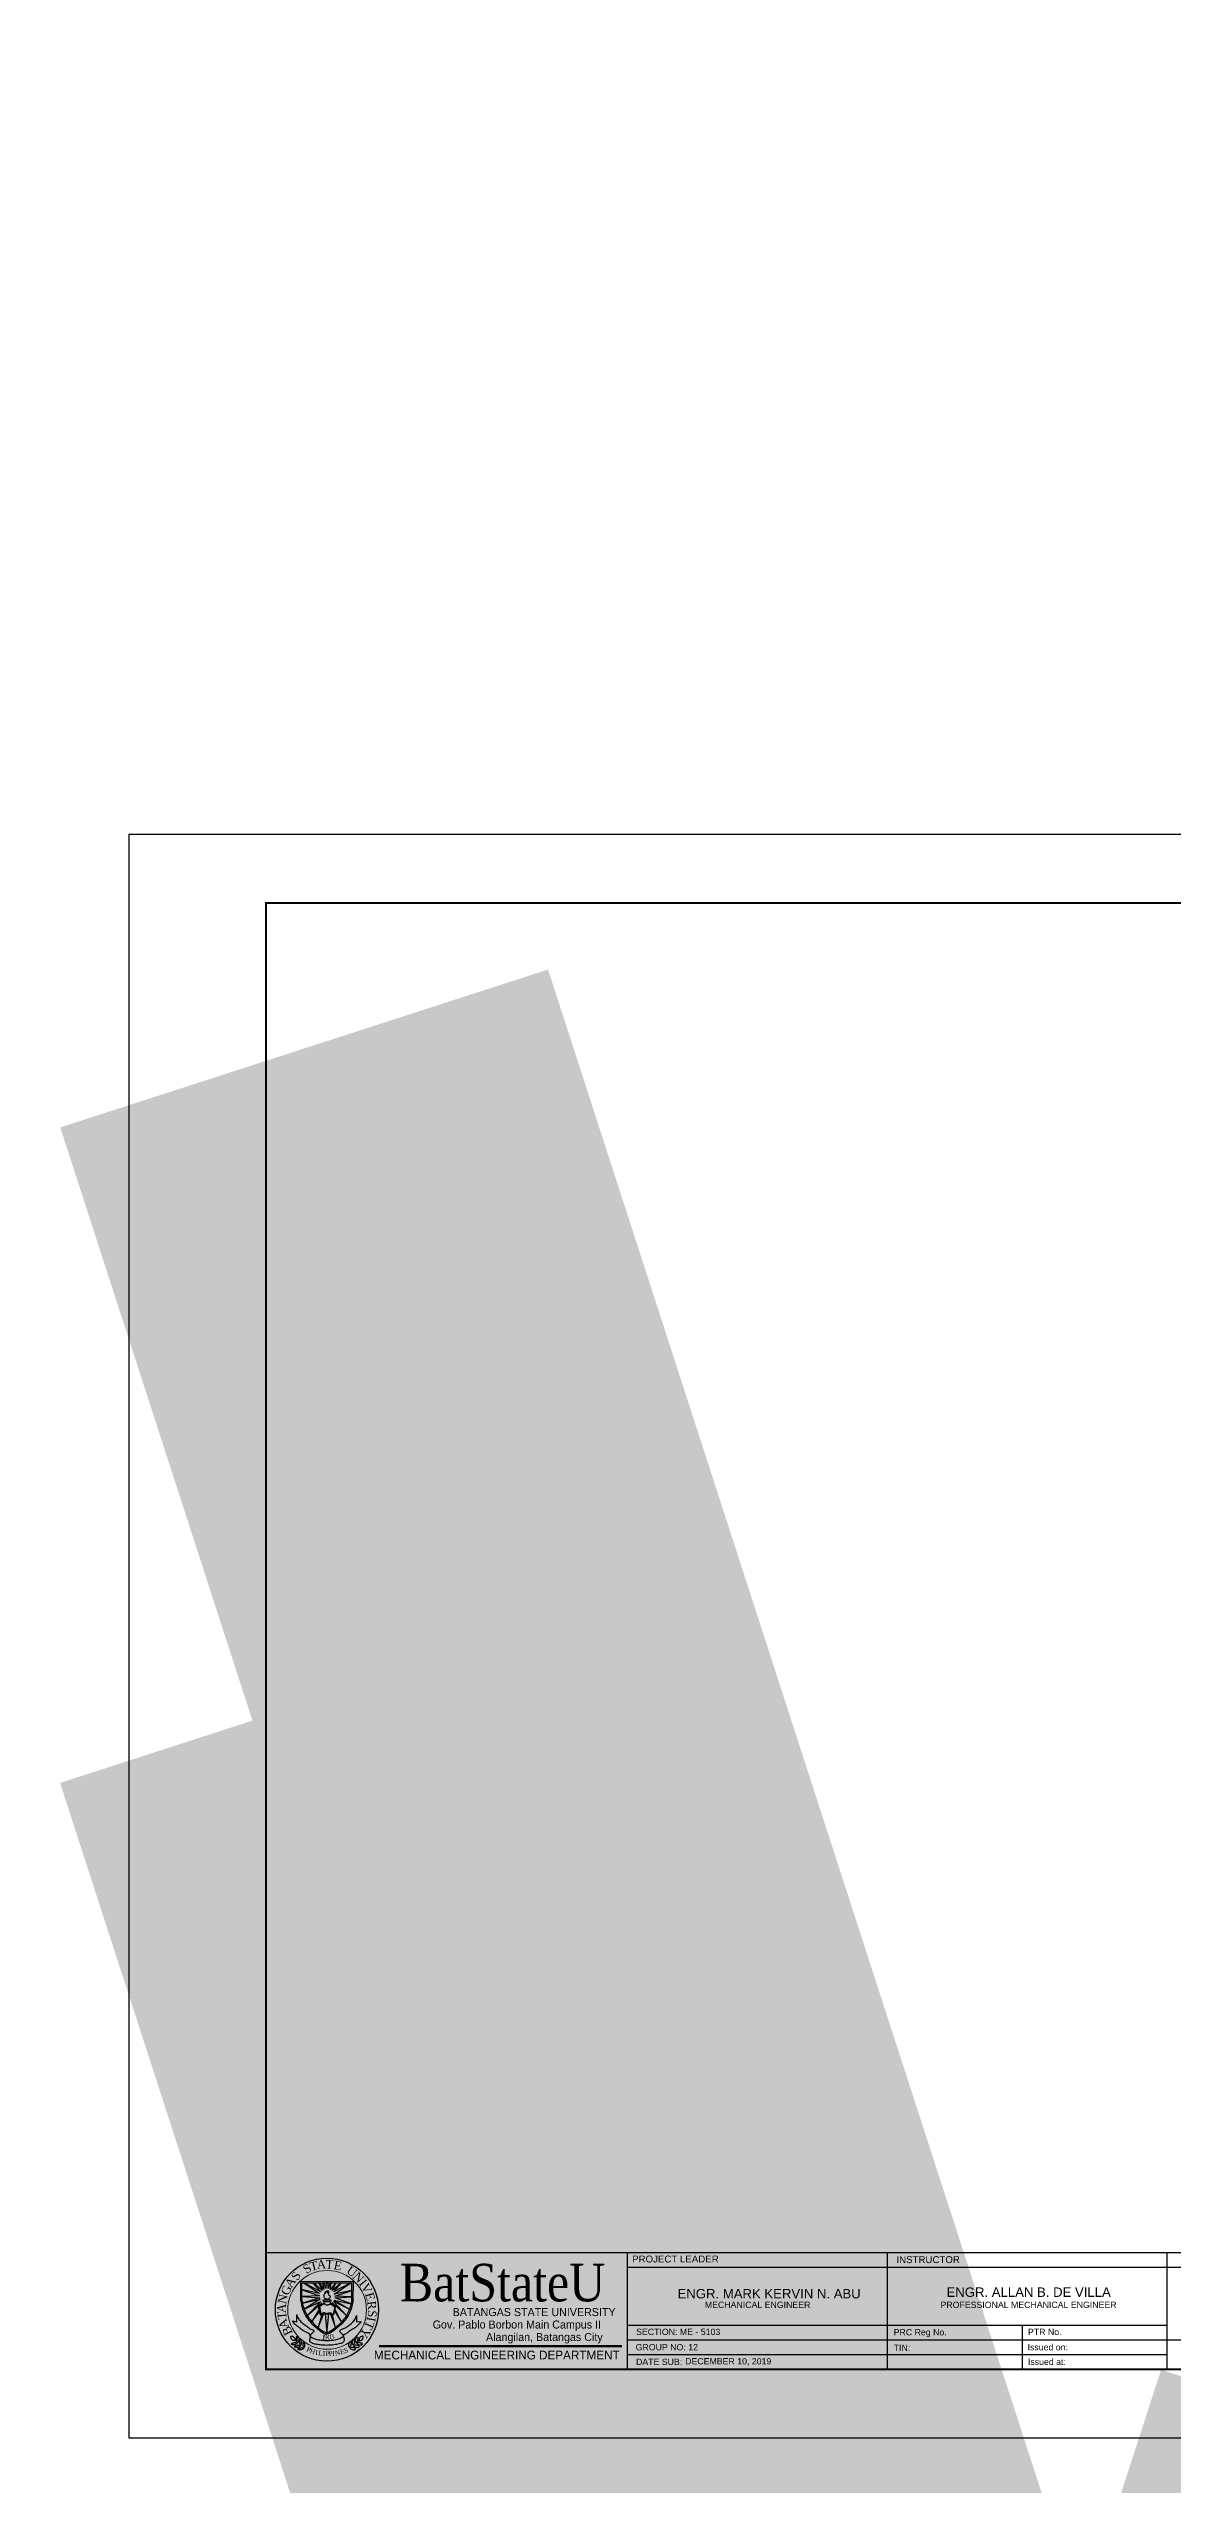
# Model space of a CAD drawing. Header units: millimetres. Extents: x -60 to 576, y -39 to 287.
# Drawn here: x 208 to 257.3, y 173.4 to 280.4 of the extents above; entities that cross this region are included whole.
import ezdxf
from ezdxf.enums import TextEntityAlignment as Align

# ---------------------------------------------------------------- set-up
doc = ezdxf.new("R2010")
doc.units = ezdxf.units.MM
doc.header["$MEASUREMENT"] = 0
for name, color, linetype in [('.1', 1, 'Continuous'), ('M-AC-TEXT', 7, 'Continuous'), ('template', 7, 'Continuous')]:
    doc.layers.add(name, color=color, linetype=linetype)
doc.styles.add('ar-dim-axis', font='romans.shx', dxfattribs={"width": 0.8})
doc.styles.add('arial', font='arial.ttf')
doc.styles.add('CGOTHIC', font='GOTHIC.TTF')
doc.styles.add('GARAMOND', font='GARA.TTF')
doc.styles.add('OIP FONT', font='GOTHIC.TTF', dxfattribs={"height": 150})
doc.styles.get("Standard").update_dxf_attribs({"font": 'arial.ttf'})
doc.dimstyles.new('ar-dim-axis', dxfattribs={"dimtxt": 350, "dimasz": 250, "dimexe": 75, "dimexo": 75, "dimgap": 200, "dimtad": 1, "dimdec": 0, "dimzin": 12, "dimdsep": 46, "dimtxsty": 'ar-dim-axis', "dimblk": 'ARCHTICK', "dimcen": 120, "dimclrd": 11, "dimclre": 8, "dimclrt": 4, "dimadec": 0, "dimazin": 3, "dimtm": 1, "dimtfac": 1, "dimtdec": 0, "dimtix": 1, "dimtmove": 2, "dimatfit": 3, "dimldrblk": 'ARCHTICK', "dimfxl": 1, "dimtolj": 1, "dimtzin": 0, "dimarcsym": 1})

# ---------------------------------------------------------------- blocks, each defined once
blk = doc.blocks.new('_ARCHTICK')
at = {"color": 0, "linetype": 'ByBlock', "const_width": 0.15}
blk.add_lwpolyline([(-0.5, -0.5), (0.5, 0.5)], dxfattribs=at)

msp = doc.modelspace()

# ---------------------------------------------------------------- linework, layer by layer
at = {"layer": '.1', "color": 0}
msp.add_line((310.8017433948144, 245.878557335123), (211.5258036161551, 245.878557335123), dxfattribs=at)
at = {"layer": 'template'}
for p, q in [((211.5258036161551, 245.878557335123), (211.5258036161551, 175.4828909466189)), ((217.5425272391042, 183.6116127647377), (307.7933815833385, 183.6116127647377)), ((233.3888562907518, 183.6126879059474), (233.3888562907518, 178.4912527580938)), ((233.3888562907518, 183.6116127647377), (233.3888562907518, 178.4912527580938)), ((233.3888562907518, 182.9715677639084), (289.959715227242, 182.9715677639084)), ((244.7982490073928, 183.6126879059474), (244.7982490073928, 178.4912527580938)), ((244.7982490073928, 183.6116127647377), (244.7982490073928, 178.4912527580938)), ((257.0888268593649, 178.4912527580938), (257.0888268593649, 183.6116127647377)), ((219.068795948569, 182.3554208178089), (221.380440576969, 182.3510928253251)), ((219.068795948569, 181.4888198016639), (219.068795948569, 182.3554208178089)), ((219.893567252829, 181.819551193577), (219.0958873409361, 181.993093816534)), ((219.0958873409361, 181.993093816534), (219.893567252829, 181.71650930113)), ((219.1178089664203, 182.2923657874957), (221.315498026008, 182.2923657874957)), ((219.1178089664203, 181.5233817893467), (219.1178089664203, 182.2923657874957)), ((219.9478316654415, 181.8954751815857), (219.2098398864888, 182.2923657874957)), ((219.2098398864888, 182.2923657874957), (219.893567252829, 181.819551193577)), ((219.6493789077113, 182.2923657874957), (219.6168214694426, 182.2588301999888)), ((219.6168214694426, 182.2588301999888), (219.9478316654415, 181.8954751815857)), ((220.0075197983751, 181.9497077565588), (219.6493789077113, 182.2923657874957)), ((219.8989939964189, 182.2923657874957), (219.8718602784782, 182.2923657874957)), ((219.8718602784782, 182.2923657874957), (220.0075197983751, 181.9497077565588)), ((220.0889179289269, 181.9876705590353), (219.8989939964189, 182.2923657874957)), ((220.0889179289269, 182.2923657874957), (220.0314706818746, 182.2744715633268)), ((220.0314706818746, 182.2744715633268), (220.0889179289269, 181.9876705590353)), ((220.1703130362166, 182.0310566190136), (220.0889179289269, 182.2923657874957)), ((220.1920200105552, 182.2923657874957), (220.1703130362166, 182.0310566190136)), ((220.267988374267, 182.2923657874957), (220.1920200105552, 182.2923657874957)), ((220.3656637123187, 182.2923657874957), (220.267988374267, 182.0364798765087)), ((220.267988374267, 182.0364798765087), (220.267988374267, 182.2923657874957)), ((220.6044253138491, 182.2923657874957), (220.3656637123187, 181.9985170740317)), ((220.3656637123187, 181.9985170740317), (220.403647894165, 182.2923657874957)), ((220.403647894165, 182.2923657874957), (220.3656637123187, 182.2923657874957)), ((220.8540404025568, 182.2923657874957), (220.4470588196042, 181.9442844990591)), ((220.4470588196042, 181.9442844990591), (220.6044253138491, 182.2923657874957)), ((221.2664457058494, 182.2923657874957), (220.5067499757972, 181.8900519240874)), ((220.5067499757972, 181.8900519240874), (220.8540404025568, 182.2923657874957)), ((220.5447341576477, 181.7870116485962), (221.2664457058494, 182.2923657874957)), ((221.315498026008, 181.9551310140535), (220.5447341576477, 181.7870116485962)), ((220.5664411319987, 181.705662786132), (221.315498026008, 181.9551310140535)), ((221.315498026008, 181.5168632668332), (221.315498026008, 182.2923657874957)), ((221.3645110438497, 181.4888198016639), (221.380440576969, 182.3510928253251)), ((218.9055754045453, 180.5721299625101), (218.8949770605876, 180.8477735335966)), ((219.9152712039175, 181.6297387981269), (219.1441740915666, 181.3952360774855)), ((219.1441740915666, 181.3952360774855), (219.9206979475048, 181.5646597081642)), ((219.893567252829, 181.71650930113), (219.1447250099611, 181.6839713730995)), ((219.1447250099611, 181.6839713730995), (219.9152712039175, 181.6297387981269)), ((219.9206979475048, 181.5646597081642), (219.2186005686033, 181.1334218275336)), ((219.2186005686033, 181.1334218275336), (219.9478316654415, 181.4670426901642)), ((219.9478316654415, 181.4670426901642), (219.3516632631124, 180.8579131004732)), ((219.3516632631124, 180.8579131004732), (220.0020960780527, 181.4019636002002)), ((219.8664335348963, 181.0982644142624), (219.5549126193165, 180.5827689471)), ((219.5549126193165, 180.5827689471), (219.8772870220682, 181.0169155518062)), ((219.8323414242027, 181.2599733713303), (219.9097023673198, 180.9045729506165)), ((219.8365466175502, 180.3193192072221), (220.0834911853368, 180.9355683062988)), ((219.9912425908765, 180.8813357313292), (219.8365466175502, 180.3193192072221)), ((219.8923005087784, 181.2524100792755), (219.9503077116809, 180.9219648878964)), ((220.0784616535258, 181.4746385843089), (220.0784616535258, 181.3737607208733)), ((220.1486060618686, 180.9192985338087), (220.2166534962093, 180.0814753689251)), ((220.2166534962093, 180.0814753689251), (220.3005458125275, 180.9247217913044)), ((220.3578021293322, 181.4625901567988), (220.3578021293322, 181.3617516172846)), ((220.3710904559006, 180.9192985338087), (220.5898850227613, 180.3138032565662)), ((221.0742334804876, 180.8456712353558), (220.4416320760183, 181.4182333726893)), ((220.5898850227613, 180.3138032565662), (220.4687657939467, 180.8867589888243)), ((220.5680827597236, 181.2234229781583), (220.4868720710165, 180.9161664974999)), ((221.2126234815672, 181.1278701691984), (220.5067499757972, 181.4670426901642)), ((220.5067499757972, 181.4670426901642), (221.0742334804876, 180.8456712353558)), ((220.5187764861007, 180.8987745602199), (220.6135337612957, 181.2626466230593)), ((220.5447341576477, 181.5321201631784), (221.2126234815672, 181.1278701691984)), ((220.5447341576477, 181.5321201631784), (221.2820474230958, 181.3634972895069)), ((220.5501609012406, 181.0494550967884), (220.8537846350326, 180.5558022792276)), ((221.315498026008, 181.673124858105), (220.5664411319987, 181.705662786132)), ((220.577291595915, 181.6297387981269), (221.315498026008, 181.673124858105)), ((221.2820474230958, 181.3634972895069), (220.577291595915, 181.6297387981269)), ((220.8537846350326, 180.5558022792276), (220.5827183395008, 181.1199574442533)), ((221.5135498334919, 180.8501386122737), (221.5248344617758, 180.5795123080561)), ((218.7216692762829, 180.6102747033154), (218.9055754045453, 180.5721299625101)), ((221.5248344617758, 180.5795123080561), (221.7053794825155, 180.585443813928)), ((233.3888562907518, 180.421414250823), (257.0888268593649, 180.421414250823)), ((233.3888562907518, 179.7780270865796), (268.8650820911487, 179.7780270865762)), ((250.7221872710369, 180.421414250823), (250.7221872710369, 178.4912527580922)), ((233.3888562907518, 179.1346399223362), (243.72285371544, 179.1346399223362)), ((233.3888562907518, 179.1346399223362), (257.0888268593608, 179.1346399223357)), ((244.7982490073928, 179.1346399223362), (255.1322464320797, 179.1346399223362)), ((211.5258036161551, 175.4828909466189), (310.8017433948144, 175.4828909466189))]:
    msp.add_line(p, q, dxfattribs=at)
at = {"layer": 'template', "linetype": 'Continuous', "ltscale": 0.5}
msp.add_line((244.7982490073928, 183.6116127647377), (244.7982490073928, 178.4912527580938), dxfattribs=at)
at = {"layer": 'template', "linetype": 'Continuous', "lineweight": 50}
msp.add_line((222.5068528362201, 179.4996071355231), (233.167348664549, 179.4996071355231), dxfattribs=at)
at = {"layer": 'template', "linetype": 'Continuous', "const_width": 0.08533933344409135}
msp.add_lwpolyline([(217.5425272391042, 178.4912527580938), (307.7933815833397, 178.4912527580938), (307.7933815833397, 242.8701955236486), (217.5425272391042, 242.8701955236486)], close=True, dxfattribs=at)
at = {"layer": 'template'}
msp.add_circle((220.220734606057, 181.1057586173563), 2.262796683329136, dxfattribs=at)
at = {"layer": 'template', "lineweight": 20}
for centre, radius in [((220.220734606057, 181.1057586173563), 2.262796683329136), ((220.2288448061721, 181.0992319845407), 1.728112122118374)]:
    msp.add_circle(centre, radius, dxfattribs=at)
at = {"layer": 'template', "start_tangent": (-0.9999999999999999, 0)}
msp.add_spline([(220.2099600085755, 181.564029096825), (220.141471178934, 181.6012561860783), (220.1054249038465, 181.6576959007301), (220.1054249038465, 181.7201409756528), (220.1054249038465, 181.7681757730469), (220.119842809231, 181.7933937587111), (220.1342637378751, 181.8414285561083), (220.1558921075754, 181.836624591287), (220.1630995486387, 181.8846593886827), (220.1775204772839, 181.9206850824891), (220.1967453588776, 181.8942657013779), (220.2339918663909, 181.8606427984625), (220.2628307004138, 181.8606427984625), (220.2604272123059, 181.8990696662037), (220.2472095393537, 181.9338939645676), (220.2496130274604, 181.9459030681558), (220.2844590701154, 181.9158811176648), (220.2844590701154, 181.8882619580615), (220.2904662787519, 181.8618425769532), (220.2904662787519, 181.8330220219042), (220.279652093905, 181.7885897938864), (220.3060874398226, 181.7477601352512), (220.3385299943792, 181.7489615306982), (220.3589551084001, 181.6961243854276), (220.3529478997639, 181.6528919359059), (220.3217086008841, 181.5940510473178), (220.2916695344395, 181.5688314446993), (220.2544200036684, 181.5616263059354), (220.2087597761528, 181.5616263059354), (220.2111632642578, 181.5616263059354)], degree=3, dxfattribs=at)
at = {"layer": 'template'}
for points, knots in [([(218.9112843380694, 180.8766045293502), (218.8608423009978, 180.8766045293502), (218.9835084161368, 180.7135342369287), (219.0411859603255, 180.6003327944637), (219.1971012726078, 180.4618555603091), (219.3720254442757, 180.359676980841), (219.4858476267323, 180.2442083871973), (219.6690298313974, 180.2147471481739), (219.6255433949885, 180.1221379446528), (219.5780392466675, 180.0722992416291), (219.5145525673377, 180.0337387110164), (219.4653803273391, 179.9353878733088), (219.6200014539473, 179.8478253735913), (219.7965781950428, 179.7970252774186), (220.0150411863009, 179.7590796790752), (220.1944119712542, 179.7613735726618), (220.4052076649656, 179.7577873581655), (220.6400259808056, 179.7859509639101), (220.8348558596189, 179.8652037975405), (220.9414044674451, 179.9282885633478), (220.9416478204421, 179.9964323144034), (220.8843501225082, 180.0380918293555), (220.8477039421072, 180.0889408008516), (220.7815484229341, 180.1235327422227), (220.8017163328814, 180.1918166460064), (220.8623514461085, 180.2641920071188), (221.0001412454465, 180.2862034322416), (221.1435434205507, 180.3883048328511), (221.2797605780502, 180.4816773947872), (221.3819252066811, 180.5850456181214), (221.4449570832948, 180.6789156345976), (221.5004595606572, 180.7487471251177), (221.5136559552151, 180.8380159736718), (221.5135498334919, 180.8501386122667)], [0, 0, 0, 0, 0.05015677469219555, 0.09732988766647072, 0.1694151139278983, 0.2384692306494788, 0.2973822676683504, 0.3451903182396956, 0.3616090209925562, 0.3847529242964197, 0.4154017067456758, 0.4352101649147582, 0.4800821809355452, 0.5490858808861575, 0.6375930781833767, 0.6923967532031811, 0.7281811549174904, 0.8475461255036302, 0.9203779007532701, 0.9448798244669602, 0.9592911423911742, 0.9797220685047265, 1.010309388920202, 1.0239692014398, 1.04625377209704, 1.066064239801861, 1.119080784730223, 1.173808363987066, 1.241086004031144, 1.282544166848485, 1.318293235418971, 1.350594180699833, 1.379884751441026, 1.379884751441026, 1.379884751441026, 1.379884751441026]), ([(218.8951406790062, 180.8704663792609), (218.8997514037902, 180.8758050251711), (218.9080992819348, 180.8794864616762), (218.9207145442882, 180.8792845819718), (218.9226820112287, 180.8792530969637)], [3.048467652411605, 3.048467652411605, 3.048467652411605, 3.048467652411605, 3.058869043701317, 3.060790980851063, 3.060790980851063, 3.060790980851063, 3.060790980851063]), ([(221.7053794824619, 180.585443813928), (221.7093469760787, 180.5855741593287), (221.7336481226889, 180.5809967293391), (221.5959893356447, 180.451919843106), (221.5118300009181, 180.3410569781349), (221.3393910890098, 180.2455206866088), (221.1804592916717, 180.1385282717339), (221.0641617853992, 180.044871429573), (220.938591021458, 180.0038262061789), (220.9642136445652, 179.8733332616552), (220.9953196067983, 179.7693435718671), (220.9217493569612, 179.6422571012334), (220.7701009697867, 179.6135714002823), (220.5723841942042, 179.5622988775584), (220.3292747291588, 179.5437374283225), (220.0914894565727, 179.5378663636235), (219.8804377879196, 179.5701980525305), (219.694264390183, 179.5900333736703), (219.5598032759931, 179.6382753839507), (219.486889811477, 179.6932656398395), (219.4606546621746, 179.7425037536091), (219.4821003679341, 179.8311921696309), (219.5008140818077, 179.9188772542964), (219.4705483675568, 180.0701543893585), (219.2554218513527, 180.1145438266787), (219.0913987274815, 180.2535569638108), (218.9386246740695, 180.3717191570558), (218.808146029479, 180.4608366671708), (218.7639023546819, 180.5482144861077), (218.6922784240107, 180.6157100072364), (218.7201873513591, 180.612009950467), (218.7494825544381, 180.6045058347289)], [1.525095656157899, 1.525095656157899, 1.525095656157899, 1.525095656157899, 1.532073439714945, 1.584611653445307, 1.633557699203474, 1.698069394868759, 1.768711422982009, 1.823631015308407, 1.856154234178382, 1.874433490199606, 1.942755212561803, 1.959564091195693, 2.013837299675208, 2.081715660362138, 2.16866491017215, 2.253261208395837, 2.318126109263639, 2.380395805849081, 2.439478836986802, 2.457200355228811, 2.47009170078436, 2.492272387439186, 2.543517825134331, 2.560296933448299, 2.63925905372425, 2.721631091937967, 2.780104208351207, 2.83264790874378, 2.871086442014402, 2.885372415228334, 2.911144755596124, 2.911144755596124, 2.911144755596124, 2.911144755596124]), ([(220.1896612090015, 180.4138135932192), (220.2017365603839, 180.411896354068), (220.2228978250522, 180.4085365176665), (220.2381704296017, 180.4100233536841), (220.2496862273088, 180.4135049699905)], [0, 0, 0, 0, 0.01145534241193477, 0.02007473945295952, 0.02007473945295952, 0.02007473945295952, 0.02007473945295952]), ([(220.1896612090015, 180.3931683482163), (220.2017365603839, 180.3912511090701), (220.2228978250522, 180.3878912726677), (220.2381704296017, 180.3893781086873), (220.2496862273088, 180.3928597249921)], [0, 0, 0, 0, 0.01145534241193477, 0.02007473945295952, 0.02007473945295952, 0.02007473945295952, 0.02007473945295952]), ([(220.1953002871196, 180.3443833447398), (220.2054542034743, 180.3459693911261), (220.2223664790114, 180.3483694909598), (220.235324126771, 180.3475147272206), (220.2429365055698, 180.3456599162711)], [0.001785475800253517, 0.001785475800253517, 0.001785475800253517, 0.001785475800253517, 0.01145534241193477, 0.01823655825535834, 0.01823655825535834, 0.01823655825535834, 0.01823655825535834]), ([(220.1969561850817, 180.3239953656276), (220.206532291201, 180.3254743855638), (220.2221566218343, 180.3276114931226), (220.2343546428435, 180.3269285703282), (220.2409289408326, 180.325480812188)], [0.002311788731337244, 0.002311788731337244, 0.002311788731337244, 0.002311788731337244, 0.01145534241193477, 0.01762460161133982, 0.01762460161133982, 0.01762460161133982, 0.01762460161133982])]:
    msp.add_open_spline(points, degree=3, knots=knots, dxfattribs=at)
for points in [[(219.0687959485674, 181.4888198016644), (219.139165243135, 181.1885198135729), (219.2856782502053, 180.8522810826567), (219.486452646635, 180.5702749267098), (219.8880074860057, 180.2069199083026), (220.1593265257991, 180.0496470578377), (220.2135909384101, 180.0333772853456)], [(219.1178089664189, 181.5233817893467), (219.1881782609701, 181.2230818012577), (219.3346912680427, 180.8868430703372), (219.5354656644727, 180.6048369143897), (219.9370205038376, 180.241481895983), (220.2083395436409, 180.0842090455187), (220.2626039562615, 180.067939273025)], [(219.8323414242013, 181.2599733713313), (219.8314544689916, 181.2986177207489), (219.8883802325469, 181.306846685505), (219.950368176784, 181.3305024001147), (220.0257772382198, 181.3681838529177), (220.0784616535243, 181.3737607208743), (220.0784616535243, 181.3971709540383)], [(219.9097023673198, 180.9045729506165), (219.9590086409481, 180.8691406782465), (220.0112142165763, 180.8813357313296), (220.0460209569131, 180.9184172948903), (220.0834911853354, 180.9355683062988), (220.1359295516362, 180.9355683062988), (220.1765348959917, 180.9271132635285), (220.2171402403433, 180.9068237479999), (220.2838483725186, 180.9213164900873), (220.3244537168617, 180.932911653924), (220.3710904559006, 180.9192985338096), (220.4687657939455, 180.8867589888248), (220.5187764861007, 180.8987745602199)], [(219.9503077116798, 180.9219648878964), (220.0054125893131, 180.9219648878964), (220.0141135185818, 180.9451535986206), (220.0518195609266, 180.965444731098), (220.1156283910977, 180.9799374731808), (220.1765348959917, 180.9509503720652), (220.2142379150813, 180.9451535986206), (220.2635441887123, 180.9480527938205), (220.3012502310543, 180.965444731098), (220.3563551086934, 180.9712415045402), (220.3911588257733, 180.9683423093451), (220.4230632408493, 180.9451535986206), (220.4404650994002, 180.9306608565371), (220.4868720710151, 180.9161664975005)], [(221.315498026008, 181.5233817893467), (221.2451287314543, 181.2230818012577), (221.0986157243744, 180.8868430703372), (220.8978413279556, 180.6048369143897), (220.4962864885822, 180.241481895983), (220.2249674487848, 180.0842090455187), (220.1707030361734, 180.067939273025)], [(221.3645110438483, 181.4888198016644), (221.294141749289, 181.1885198135729), (221.1476287422204, 180.8522810826567), (220.9468543457878, 180.5702749267098), (220.5452995064253, 180.2069199083026), (220.2739804666194, 180.0496470578377), (220.2197160540178, 180.0333772853456)], [(220.6123593108859, 181.2581366823468), (220.6000476399042, 181.301515298999), (220.5391381117616, 181.2870225569106), (220.5043343946745, 181.3044144941915), (220.4782316068511, 181.3362991735569), (220.4405285877602, 181.3594878842804), (220.4086241726828, 181.382678211955), (220.3578021293307, 181.382678211955)], [(218.8033398404289, 179.7413519025063), (218.6944104031776, 179.7803400433434), (218.6440109760894, 179.8583163250218), (218.6375076416199, 179.9346688212934), (218.6472626433193, 179.9476653922066), (218.7139204065656, 179.9411671067502), (218.7805781698121, 179.8810603241278), (218.806591507663, 179.8225773269113), (218.8147192607448, 179.7673450443408), (218.8147192607448, 179.739728117096), (218.8082159262781, 179.739728117096), (218.7935848387418, 179.7543484734191), (218.7919575901295, 179.7543484734191)], [(218.9090995626374, 179.6302030280387), (218.847471534979, 179.5834707426197), (218.759660887131, 179.5649644986951), (218.7052823642714, 179.5670017492045), (218.6616179143405, 179.5937001189557), (218.6600862996439, 179.6111941435618), (218.7024607632218, 179.6379415107598), (218.7444331737954, 179.6538060879752), (218.7959111950921, 179.6616856893885), (218.815729540005, 179.6674822003056), (218.8545591063948, 179.6573087596304), (218.9057970080539, 179.6292370899731), (218.9077306757665, 179.6226258553582)], [(218.9363497271947, 179.6665650308877), (218.9639025837331, 179.7388336989958), (218.9570143695979, 179.8283085191675), (218.9397938342631, 179.8799285472668), (218.9019114865172, 179.9143424233081), (218.8846909511619, 179.9109015072796), (218.8709145228956, 179.8627223952053), (218.8674704158398, 179.8179841991641), (218.8743586299652, 179.7663641710618), (218.8743586299652, 179.745715531055), (218.8950232723751, 179.7113032269303), (218.9363497271947, 179.6700059469168), (218.9432379413247, 179.6700059469168)], [(219.0745413395354, 179.5479768229638), (219.1020941960844, 179.620245491071), (219.0952059819424, 179.7097203112402), (219.0779854466077, 179.7613403393435), (219.0401030988521, 179.7957542153803), (219.0228825635176, 179.7923132993522), (219.0091061352485, 179.744134187278), (219.0056620281773, 179.6993959912359), (219.0125502423099, 179.647775963137), (219.0125502423099, 179.6271273231312), (219.0332148847237, 179.5927150190016), (219.0745413395354, 179.5514177389925), (219.0814295536761, 179.5514177389925)], [(219.225739620804, 179.4407582567194), (219.2532924773462, 179.5130269248272), (219.2464042632139, 179.6025017449998), (219.2291837278669, 179.6541217730987), (219.1913013801236, 179.6885356491395), (219.1740808447862, 179.685094733112), (219.1603044165186, 179.6369156210371), (219.1568603094488, 179.5921774249959), (219.1637485235894, 179.5405573968971), (219.1637485235894, 179.5199087568883), (219.18441316599, 179.4854964527613), (219.225739620804, 179.4441991727521), (219.2326278349379, 179.4441991727521)], [(221.2035520497252, 179.4573611908525), (221.1790450828335, 179.5307187321614), (221.1896685122072, 179.6198272821834), (221.209032391985, 179.670682117731), (221.2483205678254, 179.7034819100169), (221.2653821666555, 179.6993239554973), (221.2771320179345, 179.6506109406965), (221.2787024603664, 179.6057678613053), (221.2696618655592, 179.5544809970918), (221.2687984773482, 179.5338504155478), (221.246713014665, 179.5003322643534), (221.2036959258558, 179.4607990975958), (221.1968137358758, 179.4610871167072)], [(221.3591012634814, 179.5581638857892), (221.3345942965831, 179.6315214271001), (221.3452177259621, 179.7206299771181), (221.3645816057415, 179.7714848126681), (221.4038697815779, 179.804284604957), (221.4209313804174, 179.8001266504324), (221.4326812316965, 179.7514136356316), (221.4342516741226, 179.7065705562434), (221.4252110793213, 179.655283692031), (221.424347691102, 179.634653110483), (221.4022622284215, 179.601134959292), (221.3592451396148, 179.561601792534), (221.3523629496254, 179.5618898116459)], [(221.5021305858937, 179.6708701310095), (221.4776236189941, 179.7442276723184), (221.4882470483786, 179.8333362223394), (221.5076109281524, 179.884191057888), (221.5468991039916, 179.9169908501733), (221.5639607028296, 179.9128328956538), (221.575710554102, 179.8641198808535), (221.5772809965379, 179.8192768014662), (221.5682404017363, 179.7679899372478), (221.5673770135074, 179.7473593557048), (221.5452915508324, 179.7138412045144), (221.502274462027, 179.6743080377514), (221.495392272042, 179.6745960568672)], [(221.5278365024531, 179.6334005090015), (221.5874566006889, 179.5841322212239), (221.6744166453855, 179.5619705072838), (221.7288327952159, 179.5617322294546), (221.7735754055047, 179.5865814942177), (221.7758371639798, 179.6039961773633), (221.7346181556387, 179.6324919694647), (221.6933458031019, 179.6500976780463), (221.6422422746925, 179.6601228553272), (221.6226836334675, 179.6667429676752), (221.5834626405061, 179.6582020174092), (221.5310957796814, 179.6322973249331), (221.5288873654009, 179.6257727253042)], [(221.6381512351054, 179.7400300119447), (221.7486156307564, 179.7744293537866), (221.8022314278724, 179.8502300731461), (221.8119216262407, 179.926243868616), (221.8027185856688, 179.939636962275), (221.7358474036919, 179.935931542424), (221.6667346724074, 179.8786645092136), (221.638298716407, 179.8213203629057), (221.6278686263566, 179.7664762325923), (221.626713870905, 179.7388834579917), (221.6332115178127, 179.7386115319774), (221.6484411352608, 179.7526073275679), (221.6500669607482, 179.7525392868992)], [(219.0472911749821, 179.5116148201074), (218.9856631473237, 179.4648825346908), (218.8978524994758, 179.4463762907682), (218.8434739766135, 179.4484135412801), (218.7998095266851, 179.4751119110269), (218.7982779119955, 179.4926059356335), (218.8406523755706, 179.5193533028365), (218.8826247861404, 179.5352178800469), (218.9341028074286, 179.5430974814592), (218.9539211523535, 179.5488939923807), (218.9927507187393, 179.5387205517061), (219.0439886203985, 179.5106488820452), (219.045922288107, 179.5040376474308)], [(219.1984894562536, 179.4043962538665), (219.1368614285925, 179.357663968452), (219.0490507807458, 179.3391577245279), (218.9946722578931, 179.3411949750387), (218.9510078079579, 179.3678933447836), (218.9494761932616, 179.3853873693926), (218.9918506568434, 179.4121347365958), (219.0338230674104, 179.427999313806), (219.085301088703, 179.4358789152199), (219.1051194336209, 179.4416754261374), (219.1439490000096, 179.4315019854668), (219.1951869016672, 179.403430315804), (219.1971205693827, 179.39681908119)], [(221.2292579662856, 179.419891568845), (221.2888780645121, 179.3706232810674), (221.3758381092193, 179.3484615671228), (221.4302542590432, 179.3482232892931), (221.474996869339, 179.3730725540618), (221.477258627815, 179.3904872372083), (221.43603961947, 179.4189830293077), (221.3947672669331, 179.4365887378908), (221.3436637385264, 179.4466139151672), (221.3241050973044, 179.4532340275186), (221.2848841043291, 179.4446930772542), (221.2325172435139, 179.4187883847786), (221.2303088292321, 179.4122637851481)], [(221.3848071800476, 179.5206942637807), (221.4444272782795, 179.4714259760025), (221.5313873229702, 179.449264262063), (221.5858034727997, 179.4490259842332), (221.6305460830886, 179.4738752489998), (221.6328078415581, 179.491289932143), (221.591588833225, 179.5197857242434), (221.5503164806948, 179.537391432825), (221.49921295228, 179.5474166101014), (221.4796543110483, 179.5540367224553), (221.4404333180842, 179.5454957721893), (221.3880664572704, 179.5195910797142), (221.3858580429887, 179.5130664800827)]]:
    msp.add_spline(points, degree=3, dxfattribs=at)
for points, end_tangent in [([(219.8923005087772, 181.2524100792755), (219.9677095702111, 181.2929907272835), (220.0199151458477, 181.3393681487287), (220.0721207214759, 181.353862507765), (220.1243293203623, 181.3596592812077), (220.1765348959917, 181.3393681487287), (220.1968360565359, 181.3132818597585), (220.2171402403433, 181.2987875007237), (220.24614233016, 181.3248754066483), (220.3128504623272, 181.3393681487287), (220.3766592924969, 181.3509633125699), (220.4462667266663, 181.3190786332032), (220.492673698284, 181.2726995948036), (220.5506778779255, 181.2524100792755), (220.5680827597222, 181.2611060479172), (220.5680827597222, 181.2234229781583)], (0, -0.9999999999999999)), ([(220.0646018851022, 181.5442828772187), (220.1523155963387, 181.5394805293487), (220.2436360513752, 181.5358779599665), (220.3049174399559, 181.5370777384572), (220.3589853409562, 181.543083098727), (220.3890274306602, 181.5406803078409), (220.3902276630929, 181.5118597527945), (220.3902276630929, 181.4878431625704), (220.3794134782323, 181.4662277462839), (220.3541813880009, 181.4626251769012), (220.3037141842683, 181.4578212120774), (220.2160004730292, 181.4578212120774), (220.1114623450419, 181.4554200381411), (220.0850300223794, 181.4710300941584), (220.0549909559322, 181.4902443365085), (220.0634016526695, 181.5454842726658), (220.0634016526695, 181.5514880159827)], (-0.9999999999999999, 0))]:
    msp.add_spline(points, degree=3, dxfattribs=dict(at, end_tangent=end_tangent))

# ---------------------------------------------------------------- texts
for s, height, style, width, p in [('BatStateU', 1.65031137674191, 'GARAMOND', 0.9999999927252612, (227.9267321860774, 181.471991568625)), ('BATANGAS STATE UNIVERSITY', 0.3512777745678941, 'CGOTHIC', 0.999999992725142, (229.3128214178085, 180.8254422352886)), ('Gov. Pablo Borbon Main Campus II', 0.3512777745678941, 'CGOTHIC', 0.999999992725142, (228.5537251738847, 180.2803290826134)), ('Alangilan, Batangas City', 0.3512777745678941, 'CGOTHIC', 0.999999992725142, (229.7617965097323, 179.7312264560535))]:
    msp.add_text(s, height=height, dxfattribs=dict(at, style=style, width=width)).set_placement(p, align=Align.CENTER)
at = {"layer": 'template', "style": 'arial'}
for s, height, p in [('PROJECT LEADER', 0.3040852119038446, (233.6124449218055, 183.1795915818699)), ('INSTRUCTOR', 0.3040213753945754, (245.2110585512694, 183.1525146853878)), ('ENGR. MARK KERVIN N. ABU', 0.4125720190710724, (235.6067781302074, 181.602706659833)), ('ENGR. ALLAN B. DE VILLA', 0.4125720190710724, (247.4101517658567, 181.6702832251054)), ('MECHANICAL ENGINEER', 0.2750480127140482, (236.8033541329115, 181.1818570063609)), ('PROFESSIONAL MECHANICAL ENGINEER', 0.2750480127140482, (247.1447015441062, 181.1818570063609)), ('SECTION: ME - 5103', 0.2750480127140482, (233.7867531356875, 179.9943558360934)), ('PRC Reg No.', 0.2750480127140482, (245.0898725502859, 179.9810623849429)), ('PTR No.', 0.2750480127140482, (250.9842060704336, 179.9943558360939)), ('GROUP NO: 12', 0.2750480127140482, (233.7682752496519, 179.3212825067914)), ('DATE SUB:', 0.2750480127140482, (233.7835246681266, 178.6778953425489)), ('DECEMBER 10, 2019', 0.2750480127140482, (235.9401464725798, 178.704310602687)), ('TIN:', 0.2750480127140482, (245.0898725503184, 179.2986163658666)), ('Issued on:', 0.2750480127140482, (250.9657281843995, 179.3212825067909)), ('Issued at:', 0.2750480127140482, (250.9811897476018, 178.677895342548))]:
    msp.add_text(s, height=height, dxfattribs=at).set_placement(p)
at = {"layer": 'template', "attachment_point": 1}
for s, insert, char_height, width, rotation in [('{\\fTimes New Roman|b0|i0|c0|p18;S}', (219.1154640379891, 182.9854214186525), 0.3771327805548558, 29.67393796025229, 33.231794366287936), ('{\\fTimes New Roman|b0|i0|c0|p18;T}', (219.4312263861967, 183.1621810358335), 0.3771327805548558, 29.67393796025229, 14.447989898607076), ('{\\fTimes New Roman|b0|i0|c0|p18;A}', (219.7543523285807, 183.2591522943112), 0.3771327805548558, 29.67393796025229, 5.718517234941526), ('{\\fTimes New Roman|b0|i0|c0|p18;T}', (220.1705332746849, 183.2938633410441), 0.3771327805548558, 0.319295557821612, 356.815033537973), ('{\\fTimes New Roman|b0|i0|c0|p18;E}', (220.5671478744105, 183.26507565566), 0.3771327805548558, 29.67393796025229, 348.69044875446565), ('{\\fTimes New Roman|b0|i0|c0|p18;U}', (221.2591764381066, 183.0565583287352), 0.3771327805548558, 29.67393796025229, 323.5012554582918), ('{\\fTimes New Roman|b0|i0|c0|p18;N}', (218.0532796971861, 181.4186383053104), 0.3771327805548558, 29.67393796025229, 77.56161187675723), ('{\\fTimes New Roman|b0|i0|c0|p18;G}', (218.1769597493229, 181.856832356799), 0.3771327805548558, 29.67393796025229, 65.93474426729648), ('{\\fTimes New Roman|b0|i0|c0|p18;A}', (218.3415753383086, 182.24373741261), 0.3771327805548558, 29.67393796025229, 56.110391810258136), ('{\\fTimes New Roman|b0|i0|c0|p18;S}', (218.6168373508333, 182.5706212916518), 0.3771327805548558, 29.67393796025229, 56.110391810258136), ('{\\fTimes New Roman|b0|i0|c0|p18;N}', (221.5958025711956, 182.79933854659), 0.3771327805548558, 29.67393796025229, 314.1356361302323), ('{\\fTimes New Roman|b0|i0|c0|p18;I}', (221.8959624761012, 182.4853095357512), 0.3771327805548558, 29.67393796025229, 308.6454006477478), ('{\\fTimes New Roman|b0|i0|c0|p18;V}', (222.0274173746697, 182.3161317723019), 0.3771327805548558, 29.67393796025229, 298.2001729969106), ('{\\fTimes New Roman|b0|i0|c0|p18;E}', (222.2519993903759, 181.9045001373032), 0.3771327805548558, 29.67393796025229, 285.47867801445466), ('{\\fTimes New Roman|b0|i0|c0|p18;A}', (218.0225624111818, 180.9841640800277), 0.3771327805548558, 29.67393796025229, 85.53704899705247), ('{\\fTimes New Roman|b0|i0|c0|p18;T}', (218.0733081594424, 180.6632076456446), 0.3771327805548558, 29.67393796025229, 94.266521660718), ('{\\fTimes New Roman|b0|i0|c0|p18;A}', (218.207560428377, 180.2306101617551), 0.3771327805548558, 29.67393796025229, 110.3667278636931), ('{\\fTimes New Roman|b0|i0|c0|p18;I}', (222.3656029664245, 180.7452136202597), 0.3771327805548558, 29.67393796025229, 259.81080118950536), ('{\\fTimes New Roman|b0|i0|c0|p18;R}', (222.3600108852847, 181.5128864815503), 0.3771327805548558, 29.67393796025229, 276.199548083418), ('{\\fTimes New Roman|b0|i0|c0|p18;S}', (222.4073115120855, 181.0709083835954), 0.3771327805548558, 29.67393796025229, 266.0585725361012), ('{\\fTimes New Roman|b0|i0|c0|p18;B}', (218.3891358377399, 179.9246442823163), 0.3771327805548558, 29.67393796025229, 115.18408197048826), ('{\\fTimes New Roman|b0|i0|c0|p18;1}', (220.0061592251604, 180.0295191305859), 0.2111943571107193, 29.67393796025229, 350.69674362398143), ('{\\fTimes New Roman|b0|i0|c0|p18;9}', (220.0878511523376, 180.0077927542031), 0.2111943571107194, 29.67393796025229, 359.89651961375097), ('{\\fTimes New Roman|b0|i0|c0|p18;0}', (220.2444176123357, 180.0034198870404), 0.2111943571107194, 29.67393796025229, 359.89651961375097), ('{\\fTimes New Roman|b0|i0|c0|p18;3}', (220.3585951184132, 180.0059175521972), 0.2111943571107191, 29.67393796025226, 14.572685391935558), ('{\\fTimes New Roman|b0|i0|c0|p18;Y}', (222.1681482280123, 180.1492315466141), 0.3771327805548558, 29.67393796025229, 237.49397808523273), ('{\\fTimes New Roman|b0|i0|c0|p18;T}', (222.3186188090459, 180.5009015375373), 0.3771327805548558, 29.67393796025229, 245.97798613378282), ('{\\fTimes New Roman|b0|i0|c0|p18;P}', (219.3843681180928, 179.4856807196781), 0.2111943571107194, 29.67393796025229, 333.24497493074), ('{\\fTimes New Roman|b0|i0|c0|p18;P}', (219.3902396300455, 179.4856807196781), 0.2111943571107194, 29.67393796025229, 333.24497493074), ('{\\fTimes New Roman|b0|i0|c0|p18;H}', (219.5165859924028, 179.4110009238089), 0.2111943571107193, 29.67393796025229, 342.3689301798386), ('{\\fTimes New Roman|b0|i0|c0|p18;I}', (219.7317488338183, 179.3411753047513), 0.2111943571107193, 29.67393796025229, 350.74463181541375), ('{\\fTimes New Roman|b0|i0|c0|p18;L}', (219.8619594262357, 179.3218250681943), 0.2111943571107193, 29.67393796025229, 350.69674362398143), ('{\\fTimes New Roman|b0|i0|c0|p18;I}', (220.0380069423095, 179.2887679718684), 0.2111943571107193, 29.67393796025229, 357.8325323784422), ('{\\fTimes New Roman|b0|i0|c0|p18;P}', (220.1440422715323, 179.2790086420726), 0.2111943571107194, 29.67393796025229, 359.89651961375097), ('{\\fTimes New Roman|b0|i0|c0|p18;P}', (220.2773155659804, 179.2721380114825), 0.2111943571107194, 29.67393796025229, 7.5161810282442945), ('{\\fTimes New Roman|b0|i0|c0|p18;I}', (220.438811927746, 179.2797579217814), 0.2111943571107193, 29.67393796025229, 9.039111674845223), ('{\\fTimes New Roman|b0|i0|c0|p18;N}', (220.5476842453389, 179.2893321694096), 0.2111943571107193, 29.67393796025226, 12.92446919724187), ('{\\fTimes New Roman|b0|i0|c0|p18;E}', (220.770458366218, 179.3455457271362), 0.2111943571107191, 29.67393796025226, 14.572685391935558), ('{\\fTimes New Roman|b0|i0|c0|p18;S}', (220.9495519337439, 179.3971673271541), 0.2111943571107191, 29.67393796025226, 14.572685391935558)]:
    msp.add_mtext(s, dxfattribs=dict(at, insert=insert, char_height=char_height, width=width, rotation=rotation))
at = {"layer": 'template', "linetype": 'Continuous', "lineweight": 0, "insert": (222.2812127573703, 179.3061239073904), "char_height": 0.3840270004984109, "width": 12.18965517970679, "attachment_point": 1}
msp.add_mtext('{\\fCentury Gothic|b0|i0|c0|p34;\\C7;MECHANICAL ENGINEERING DEPARTMENT}', dxfattribs=at)

# ---------------------------------------------------------------- leaders
at = {"layer": 'M-AC-TEXT', "annotation_type": 0, "has_hookline": 1, "text_width": 1.459810014086044}
for points, hookline_direction in [([(245.0790558992949, 135.5402612299852), (244.9523938893552, 135.7882462985093), (244.5764521361052, 135.7894105142589)], 1), ([(251.8984691044598, 135.5721855694722), (252.0251311143995, 135.8201706379963), (252.4010728676494, 135.8213348537458)], 0), ([(354.2658596472438, 135.0908993363758), (354.1391976373041, 135.3388844048998), (353.7632558840541, 135.3400486206494)], 1), ([(368.2656713466376, 133.951566594931), (368.1390093366979, 134.199551663455), (367.7630675834479, 134.2007158792046)], 1), ([(374.2671354703115, 133.9417222192904), (374.1404734603718, 134.1897072878144), (373.7645317071219, 134.190871503564)], 1), ([(361.1153518016044, 128.9151392931197), (360.9886897916647, 129.1631243616437), (360.6127480384147, 129.1642885773933)], 1), ([(263.8716847568867, 127.7766674326175), (263.745022746947, 128.0246525011415), (263.369080993697, 128.0258167168911)], 1), ([(376.1183867819427, 126.1084198745364), (375.991724772003, 126.3564049430605), (375.615783018753, 126.3575691588101)], 1), ([(368.1673873379268, 125.5478571371989), (368.040725327987, 125.795842205723), (367.6647835747371, 125.7970064214726)], 1), ([(166.3087779186955, 117.8575477383312), (166.4354399286352, 118.1055328068553), (166.8113816818852, 118.1066970226049)], 0), ([(376.1126767084288, 115.3460600171191), (375.986014698489, 115.5940450856431), (375.6100729452391, 115.5952093013927)], 1), ([(245.0804644683139, 106.7856023256271), (244.9538024583742, 107.0335873941511), (244.5778607051243, 107.0347516099007)], 1), ([(251.890668285002, 106.7939448876371), (252.0173302949417, 107.0419299561612), (252.3932720481916, 107.0430941719108)], 0), ([(354.2655754068591, 106.3453123011548), (354.1389133969194, 106.5932973696789), (353.7629716436695, 106.5944615854284)], 1), ([(273.5634796988888, 104.7620418686955), (273.4368176889491, 105.0100269372195), (273.0608759356992, 105.0111911529691)], 1), ([(178.8770116382127, 105.216038355479), (179.0036736481524, 105.464023424003), (179.3796154014024, 105.4651876397526)], 0), ([(395.2208250263756, 100.370815613472), (395.0941630164359, 100.618800681996), (394.718221263186, 100.6199648977456)], 1)]:
    msp.add_leader(points, dimstyle='ar-dim-axis', override={"dimtxt": 150, "dimasz": 150, "dimgap": 200, "dimtad": 0, "dimtih": 1, "dimtoh": 1, "dimtxsty": 'OIP FONT', "dimclrd": 256, "dimclre": 256, "dimclrt": 256, "dimfxl": 0.2, "dimfxlon": 1, "dimlwd": 65535, "dimlwe": 65535}, dxfattribs=dict(at, hookline_direction=hookline_direction))

doc.saveas('drawing.dxf')
